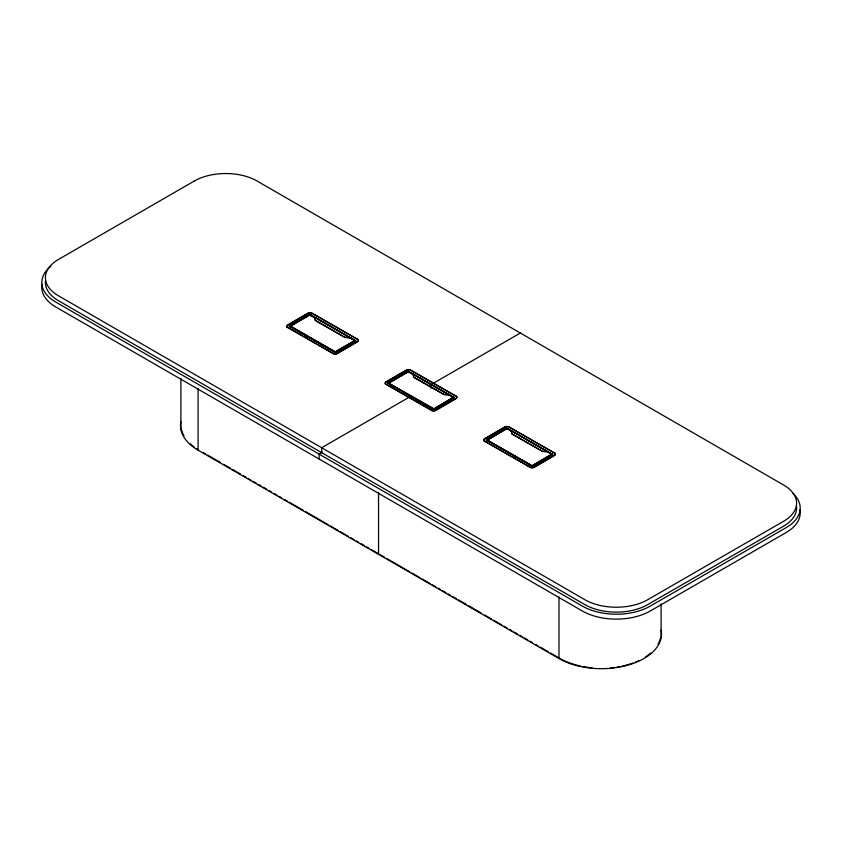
<?xml version="1.0" encoding="UTF-8"?>
<svg xmlns="http://www.w3.org/2000/svg" width="842" height="842" viewBox="0 0 842 842"><rect width="100%" height="100%" fill="white"/><g stroke="black" fill="none" stroke-linecap="round" stroke-linejoin="round"><path stroke-width="1.26" d="M408.012 372.627L408.128 372.69M453.47 398.582L453.301 397.298L434.051 409.065M290.311 327.254L290.522 326.286L335.526 352.04M290.427 327.18L290.322 326.128L309.951 314.813L290.237 326.317M335.211 351.998L354.945 340.705M433.693 408.854L433.525 409.654L433.998 408.896M532.186 465.721L531.849 466.615M309.656 315.308L314.561 317.644M408.254 372.227L408.423 371.669L388.709 383.173L433.883 408.77L453.301 397.298M506.642 429.031L506.926 428.536L487.339 440.113L532.67 466.005L552.099 454.669L551.805 454.164L532.386 465.637L551.805 454.164M487.581 439.913L487.286 440.976M287.564 325.033L307.793 313.224A3.168 1.831 0 0 1 311.761 312.971L357.882 339.494A3.168 1.831 0 0 1 357.482 341.778L337.253 353.598A2.947 1.705 0 0 1 333.411 353.766L287.29 327.254A2.947 1.705 0 0 1 287.564 325.033L287.564 325.212A2.947 1.705 0 0 0 287.29 327.433M287.564 325.212L307.793 313.403A3.168 1.831 0 0 1 311.761 313.15L357.882 339.494M355.703 340.578L335.463 352.577L289.343 326.233L309.582 314.245L355.703 340.768L309.582 314.424L289.48 326.022L335.463 352.577L355.566 340.968L309.582 314.245M289.343 326.233L309.582 314.424M290.522 326.149L335.327 351.872L354.829 340.442M354.998 340.873L335.4 351.914M287.29 327.254L333.411 353.587A2.947 1.705 0 0 0 337.253 353.408L357.482 341.599A3.168 1.831 0 0 0 357.882 339.315M386.036 381.889L406.276 370.08A3.168 1.831 0 0 1 410.243 369.827L456.364 396.35A3.168 1.831 0 0 1 455.964 398.634L435.735 410.454A2.947 1.705 0 0 1 431.893 410.633L385.773 384.11A2.947 1.705 0 0 1 386.036 381.889L386.036 382.068A2.947 1.705 0 0 0 385.773 384.289M386.036 382.068L406.276 370.259A3.168 1.831 0 0 1 410.243 370.006L456.364 396.35M387.825 382.91L408.054 371.101L454.185 397.445L433.946 409.433L387.825 382.91L433.946 409.254L454.185 397.445M387.825 383.089L408.054 371.101M388.709 383.173L408.423 371.669M385.773 384.11L431.893 410.443A2.947 1.705 0 0 0 435.735 410.264L455.964 398.455A3.168 1.831 0 0 0 456.364 396.172M484.539 438.766L504.779 426.947A3.168 1.831 0 0 1 508.736 426.694L554.857 453.217A3.168 1.831 0 0 1 554.468 455.511L534.228 467.321A2.947 1.705 0 0 1 530.397 467.499L484.276 440.976A2.947 1.705 0 0 1 484.539 438.766L484.539 438.945A2.947 1.705 0 0 0 484.276 441.155M484.539 438.945L504.779 427.136A3.168 1.831 0 0 1 508.736 426.873L554.857 453.217M552.678 454.312L532.449 466.3L486.329 439.966L506.558 427.968L552.678 454.491L506.558 428.146L486.487 439.766L532.47 466.31L552.562 454.712L506.558 427.968M486.329 439.966L506.558 428.146M484.276 440.976L530.397 467.321A2.947 1.705 0 0 0 534.228 467.142L554.468 455.333A3.168 1.831 0 0 0 554.857 453.038M410.622 396.372L321.655 447.744L321.655 452.649M520.345 333.022L430.999 384.615L430.999 388.288M322.486 452.165L319.107 454.112L319.107 459.016M314.876 319.981L344.883 337.295L349.746 337.768L354.829 340.578M314.561 317.508L315.497 320.655L344.883 337.432L349.746 337.768M444.292 394.509L448.586 394.666L453.301 397.435M413.348 376.837L444.292 394.645L448.902 394.919M542.795 451.375L547.089 451.533L551.805 454.301M541.859 451.017L512.483 434.24L542.795 451.512L547.089 451.67M408.054 371.28L454.185 397.624M413.043 374.501L408.138 371.838M511.536 431.367L506.926 428.536L487.339 440.113M412.833 374.322L413.98 377.511L443.366 394.151M289.343 326.054L335.463 352.577M305.278 335.99L307.551 337.295M486.329 439.777L532.449 466.3M391.235 385.699L393.509 387.004M426.526 405.855L428.799 407.149M512.504 455.564L514.778 456.869M203.143 452.501L205.416 453.817M207.69 455.122L220.172 462.332M223.572 464.3L230.382 468.226M232.655 469.541L240.601 474.13M242.864 475.435L246.274 477.403M248.548 478.709L250.811 480.024M253.084 481.329L256.484 483.297M258.757 484.613L261.031 485.918M263.293 487.234L266.704 489.191M268.966 490.507L271.24 491.812M274.639 493.78L276.913 495.096M279.186 496.401L281.449 497.717M284.859 499.674L287.133 500.99M289.395 502.295L303.015 510.157M305.288 511.473L327.98 524.577M330.253 525.892L338.2 530.471M340.463 531.786L348.409 536.375M350.682 537.68L354.082 539.648M356.355 540.953L358.629 542.269M360.892 543.574L364.302 545.542M366.565 546.858L368.838 548.163M371.112 549.479L379.047 554.057L378.542 554.352L378.542 492.802M380.184 554.72L384.731 557.341M386.994 558.646L409.696 571.75M411.959 573.065L419.905 577.644M422.179 578.959L430.125 583.548M432.388 584.853L435.798 586.821M438.061 588.137L440.334 589.442M442.608 590.758L446.007 592.715M448.281 594.031L450.544 595.336M452.817 596.652L456.227 598.62M458.49 599.925L466.436 604.514M468.71 605.819L481.192 613.029M484.592 614.997L491.402 618.923M493.675 620.238L501.622 624.827M503.884 626.132L507.294 628.1M509.557 629.406L511.831 630.721M514.104 632.026L517.504 633.994M519.777 635.31L522.04 636.615M524.313 637.931L527.723 639.888M529.986 641.204L532.26 642.509M535.659 644.477L537.933 645.793M540.206 647.098L548.142 651.687M550.415 653.003L558.362 657.581M180.893 421.779A60.045 34.669 0 0 0 198.102 450.175L558.983 658.528A60.045 34.669 0 0 0 627.5 665.254A60.045 34.669 0 0 0 661.107 630.142M511.852 433.704L512.483 434.377M511.852 433.84L511.336 431.188M661.107 603.851L661.107 637.899M558.983 596.978L558.983 658.528L559.498 658.244A59.319 34.248 0 0 0 580.612 666.085M198.102 388.625L198.102 450.175M180.893 378.468L180.893 429.546M45.573 280.302A44.437 25.649 0 0 0 58.414 300.668L584.885 604.619A44.437 25.649 0 0 0 647.719 604.619L783.586 526.176A44.437 25.649 0 0 0 796.427 505.81M198.607 449.881A59.319 34.248 0 0 1 196.333 448.491M194.176 447.018A59.319 34.248 0 0 1 190.324 443.881M183.966 435.935A59.319 34.248 0 0 1 181.851 430.578M660.149 638.941A59.319 34.248 0 0 1 658.034 644.298M650.771 653.045A59.319 34.248 0 0 1 645.667 656.844M639.004 660.528A59.319 34.248 0 0 1 635.457 662.075M633.005 663.022A59.319 34.248 0 0 1 622.28 666.085M619.786 666.59A59.319 34.248 0 0 1 617.239 667.032M614.649 667.411A59.319 34.248 0 0 1 610.713 667.853M592.179 667.853A59.319 34.248 0 0 1 583.106 666.59M50.878 266.304A48.036 27.733 0 0 0 55.867 302.141L582.338 606.093A48.036 27.733 0 0 0 650.266 606.093L786.133 527.65A48.036 27.733 0 0 0 792.838 493.286M42.1 284.322A48.036 27.733 0 0 0 55.867 307.035L582.338 610.997A48.036 27.733 0 0 0 650.266 610.997L786.133 532.554A48.036 27.733 0 0 0 799.9 509.842M194.281 181.041L58.414 259.483A44.437 25.649 0 0 0 58.414 295.763L584.885 599.714A44.437 25.649 0 0 0 647.719 599.714L783.586 521.282A44.437 25.649 0 0 0 783.586 485.003L257.115 181.041A44.437 25.649 0 0 0 194.281 181.041M408.065 371.375L387.688 383.142L433.546 409.612L453.922 397.845L408.065 371.375"/></g></svg>
